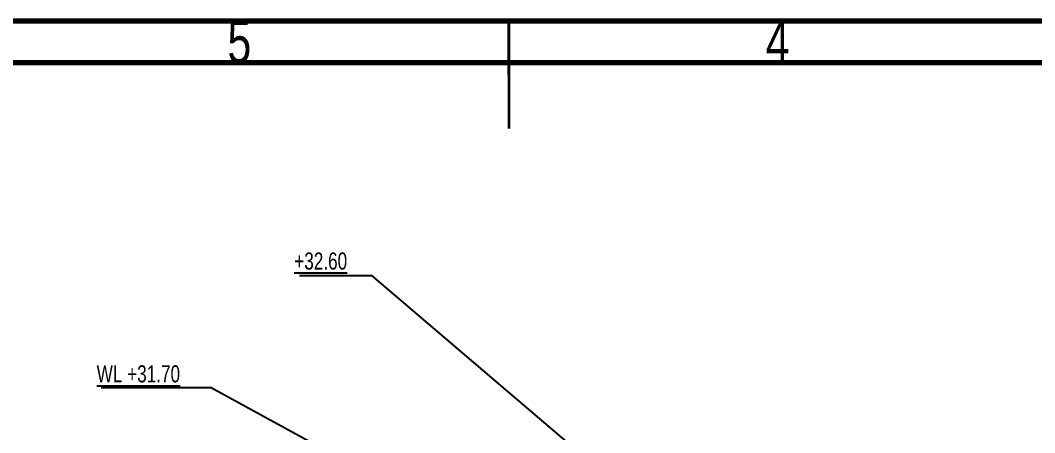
# Model space of a CAD drawing. Header units: millimetres. Extents: x 122 to 2816, y -707 to 556.
# Drawn here: x 747.4 to 841.7, y 341.6 to 380 of the extents above; entities that cross this region are included whole.
import ezdxf

# ---------------------------------------------------------------- set-up
doc = ezdxf.new("R2010")
doc.units = ezdxf.units.MM
doc.layers.add('FORMAT', color=7, linetype='Continuous')
doc.styles.add('SLDTEXTSTYLE7', font='TXT', dxfattribs={"width": 0.75})
doc.dimstyles.new('SLDDIMSTYLE0', dxfattribs={"dimtxt": 2.5, "dimasz": 1.852083, "dimexe": 0, "dimexo": 0.625, "dimgap": 0, "dimtad": 1, "dimdec": 0, "dimrnd": 1e-09, "dimtxsty": 'Standard', "dimsah": 1, "dimcen": 2.5, "dimazin": 3, "dimtfac": 1.852083, "dimtdec": 0, "dimtmove": 0, "dimatfit": 3, "dimfrac": 2})
doc.dimstyles.new('SLDDIMSTYLE1', dxfattribs={"dimtxt": 2.5, "dimasz": 0.569872, "dimexe": 0, "dimexo": 0.625, "dimgap": 0, "dimtad": 1, "dimdec": 0, "dimrnd": 1e-09, "dimtxsty": 'Standard', "dimblk1": 'DOT', "dimblk2": 'DOT', "dimsah": 1, "dimcen": 2.5, "dimazin": 3, "dimtfac": 0.569872, "dimtdec": 0, "dimtmove": 0, "dimatfit": 3, "dimldrblk": 'DOT', "dimfrac": 2})

# ---------------------------------------------------------------- blocks, each defined once
blk = doc.blocks.new('SW_NOTE_0_19')
at = {"layer": 'FORMAT', "color": 0}
blk.add_line((-10.149, 0), (0, 0), dxfattribs=at)
at = {"layer": 'FORMAT', "color": 0, "insert": (-10.578, 2.052), "char_height": 1.5875, "attachment_point": 1, "style": 'SLDTEXTSTYLE7'}
blk.add_mtext('\\LWL +31.70', dxfattribs=at)
blk = doc.blocks.new('_Dot')
at = {"color": 0, "linetype": 'ByBlock', "lineweight": -2}
blk.add_line((-0.5, 0), (-1, 0), dxfattribs=at)
at = {"color": 0, "linetype": 'ByBlock', "const_width": 0.5}
blk.add_lwpolyline([(-0.25, 0, 1), (0.25, 0, 1)], format="xyb", close=True, dxfattribs=at)
blk = doc.blocks.new('SW_NOTE_0_22')
at = {"layer": 'FORMAT', "color": 0}
blk.add_line((-6.721, 0), (0, 0), dxfattribs=at)
at = {"layer": 'FORMAT', "color": 0, "insert": (-7.199, 2.13), "char_height": 1.5875, "attachment_point": 1, "style": 'SLDTEXTSTYLE7'}
blk.add_mtext('\\L+32.60', dxfattribs=at)

msp = doc.modelspace()

# ---------------------------------------------------------------- linework, layer by layer
at = {"color": 7, "linetype": 'Continuous', "lineweight": 70}
for p, q in [((592.821132, 379.900037), (992.821132, 379.900037)), ((597.821132, 376.033562), (987.223604, 376.033562))]:
    msp.add_line(p, q, dxfattribs=at)
at = {"color": 7, "linetype": 'Continuous', "lineweight": 35}
for p, q in [((792.821132, 379.901037), (792.821132, 369.899037)), ((792.821132, 374.900037), (792.821132, 379.900037))]:
    msp.add_line(p, q, dxfattribs=at)

# ---------------------------------------------------------------- block references
at = {"layer": 'FORMAT'}
for name, p in [('SW_NOTE_0_22', (780.078401, 356.243419)), ('SW_NOTE_0_19', (765.104288, 345.831797))]:
    msp.add_blockref(name, p, dxfattribs=at)

# ---------------------------------------------------------------- texts
at = {"color": 7, "linetype": 'Continuous', "lineweight": 0, "char_height": 3.96875, "attachment_point": 2, "style": 'SLDTEXTSTYLE7'}
for s, insert in [('5', (767.781169, 379.960191)), ('4', (817.781169, 379.960191))]:
    msp.add_mtext(s, dxfattribs=dict(at, insert=insert))

# ---------------------------------------------------------------- leaders
at = {"layer": 'FORMAT'}
for points, dimstyle in [([(802.803611, 336.86111), (780.078401, 356.243419)], 'SLDDIMSTYLE0'), ([(791.667315, 331.301759), (765.104288, 345.831797)], 'SLDDIMSTYLE1')]:
    msp.add_leader(points, dimstyle=dimstyle, dxfattribs=at)

doc.saveas('drawing.dxf')
